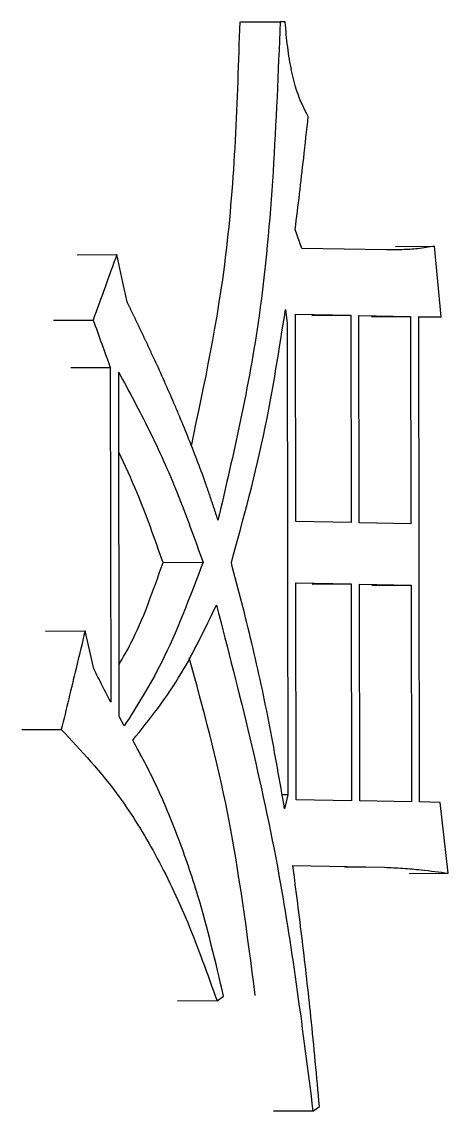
# Model space of a CAD drawing. Header units: millimetres. Extents: x 1726 to 4771, y 590 to 2743.
# Drawn here: x 3185.724 to 3186.704, y 950.324 to 952.824 of the extents above; entities that cross this region are included whole.
import ezdxf

# ---------------------------------------------------------------- set-up
doc = ezdxf.new("R2010")
doc.units = ezdxf.units.MM

msp = doc.modelspace()

# ---------------------------------------------------------------- linework, layer by layer
at = {"color": 7, "linetype": 'Continuous', "lineweight": 25}
for p, q in [((3186.2272, 952.8238), (3186.3175, 952.8242)), ((3186.3289, 952.824), (3186.3175, 952.8242)), ((3186.3674, 952.3041), (3186.3522, 952.3477)), ((3186.5826, 952.3088), (3186.6724, 952.3092)), ((3185.8513, 952.2897), (3185.9421, 952.2902)), ((3186.5617, 952.3005), (3186.3674, 952.3041)), ((3186.3298, 952.1642), (3186.3337, 952.1317)), ((3185.7968, 952.1392), (3185.8877, 952.1397)), ((3186.3337, 952.1317), (3186.3352, 951.05)), ((3186.3532, 951.677), (3186.3525, 952.153)), ((3186.3525, 952.153), (3186.4801, 952.1506)), ((3186.39, 952.1502), (3186.4801, 952.1506)), ((3186.4801, 952.1506), (3186.4808, 951.6747)), ((3186.4994, 951.6743), (3186.4987, 952.1502)), ((3186.4987, 952.1502), (3186.6174, 952.148)), ((3186.5275, 952.1476), (3186.6174, 952.148)), ((3186.6174, 952.148), (3186.6181, 951.6721)), ((3186.6359, 952.1477), (3186.6873, 952.1467)), ((3186.6375, 951.0335), (3186.6359, 952.1477)), ((3186.6359, 952.1464), (3186.6873, 952.1467)), ((3185.8361, 952.0304), (3185.9269, 952.0308)), ((3185.9269, 952.0308), (3185.928, 951.2628)), ((3185.9475, 951.23), (3185.9464, 952.0197)), ((3186.4808, 951.6747), (3186.3532, 951.677)), ((3186.6181, 951.6721), (3186.4994, 951.6743)), ((3186.0497, 951.5831), (3186.1403, 951.5836)), ((3186.3541, 951.0388), (3186.3534, 951.5364)), ((3186.3534, 951.5364), (3186.481, 951.534)), ((3186.3909, 951.5336), (3186.481, 951.534)), ((3186.481, 951.534), (3186.4817, 951.0365)), ((3186.5003, 951.0361), (3186.4996, 951.5337)), ((3186.4996, 951.5337), (3186.6183, 951.5315)), ((3186.5284, 951.531), (3186.6183, 951.5315)), ((3186.6183, 951.5315), (3186.619, 951.0339)), ((3185.7783, 951.4257), (3185.8692, 951.4261)), ((3185.9592, 951.2082), (3185.9475, 951.23)), ((3186.3352, 951.05), (3186.3219, 951.0499)), ((3186.3352, 951.05), (3186.3277, 951.0177)), ((3186.4817, 951.0365), (3186.3541, 951.0388)), ((3186.619, 951.0339), (3186.5003, 951.0361)), ((3186.6853, 951.0326), (3186.6375, 951.0335)), ((3186.3468, 950.8875), (3186.5563, 950.8836)), ((3186.5563, 950.8836), (3186.4663, 950.8832)), ((3186.614, 950.8696), (3186.7038, 950.87)), ((3186.1724, 950.577), (3186.1876, 950.5875)), ((3186.1724, 950.577), (3186.0818, 950.5766)), ((3186.3928, 950.3242), (3186.4078, 950.3347))]:
    msp.add_line(p, q, dxfattribs=at)
at = {"color": 7, "linetype": 'Continuous', "lineweight": 25, "flags": 128}
for points in [[(3186.6873, 952.1467), (3186.6799, 952.228), (3186.6724, 952.3092)], [(3185.9656, 952.1816), (3185.9561, 952.2257), (3185.9491, 952.2579), (3185.9421, 952.2902)], [(3185.8889, 951.3392), (3185.879, 951.3827), (3185.8692, 951.4261)], [(3185.7236, 951.1995), (3185.7461, 951.1996), (3185.7692, 951.1997), (3185.8145, 951.1999)], [(3186.7038, 950.87), (3186.6945, 950.9513), (3186.6853, 951.0326)], [(3186.3928, 950.3242), (3186.3553, 950.324), (3186.3279, 950.3239), (3186.3025, 950.3238)]]:
    msp.add_lwpolyline(points, dxfattribs=at)
at = {"color": 7, "linetype": 'Continuous', "lineweight": 25}
for points, knots in [([(3186.1134, 951.8505), (3186.1439, 951.9936), (3186.2083, 952.2962), (3186.2194, 952.6416), (3186.2253, 952.8238)], [0, 0, 0, 0, 0.472733, 1, 1, 1, 1]), ([(3186.3175, 952.8242), (3186.3083, 952.5929), (3186.2919, 952.1835), (3186.2102, 951.8329), (3186.1746, 951.6803)], [0, 0, 0, 0, 0.56492, 1, 1, 1, 1]), ([(3186.382, 952.6067), (3186.3729, 952.6244), (3186.3578, 952.6537), (3186.3432, 952.7115), (3186.3341, 952.766), (3186.3307, 952.8046), (3186.3289, 952.824)], [0, 0, 0, 0, 0.330275, 0.550122, 0.773937, 1, 1, 1, 1]), ([(3186.3522, 952.3477), (3186.3588, 952.4021), (3186.3692, 952.4881), (3186.3786, 952.5748), (3186.382, 952.6067)], [0, 0, 0, 0, 0.632425, 1, 1, 1, 1]), ([(3186.6724, 952.3092), (3186.6596, 952.307), (3186.6348, 952.3028), (3186.5979, 952.3008), (3186.5738, 952.3006), (3186.5617, 952.3005)], [0, 0, 0, 0, 0.350188, 0.675022, 1, 1, 1, 1]), ([(3185.9421, 952.2902), (3185.9331, 952.2651), (3185.915, 952.2149), (3185.8968, 952.1648), (3185.8877, 952.1397)], [0, 0, 0, 0, 0.5, 1, 1, 1, 1]), ([(3186.1746, 951.6803), (3186.1738, 951.6827), (3186.1727, 951.6863), (3186.1711, 951.691), (3186.1695, 951.6958), (3186.168, 951.7005), (3186.1664, 951.7053), (3186.1652, 951.7088), (3186.1636, 951.7136), (3186.1621, 951.7183), (3186.1605, 951.723), (3186.1593, 951.7266), (3186.1581, 951.7301), (3186.1565, 951.7348), (3186.1545, 951.7407), (3186.1525, 951.7465), (3186.1497, 951.7547), (3186.1412, 951.779), (3186.1194, 951.8376), (3186.0948, 951.8983), (3186.0626, 951.9745), (3186.0432, 952.0176), (3186.0264, 952.054), (3186.0226, 952.062), (3186.0189, 952.07), (3186.0151, 952.0781), (3186.0123, 952.0841), (3186.0095, 952.0901), (3186.0057, 952.098), (3186.0019, 952.106), (3185.9981, 952.1139), (3185.9953, 952.1199), (3185.9929, 952.1249), (3185.991, 952.1288), (3185.9891, 952.1328), (3185.9872, 952.1367), (3185.9853, 952.1407), (3185.9839, 952.1437), (3185.982, 952.1476), (3185.9801, 952.1516), (3185.9782, 952.1555), (3185.9768, 952.1585), (3185.9753, 952.1615), (3185.9734, 952.1654), (3185.9715, 952.1694), (3185.9696, 952.1733), (3185.9678, 952.1771), (3185.9665, 952.1798), (3185.9656, 952.1816)], [0, 0, 0, 0, 0.012754, 0.019131, 0.025508, 0.038262, 0.044639, 0.051016, 0.057393, 0.070147, 0.076524, 0.082901, 0.089278, 0.095655, 0.108409, 0.121164, 0.127541, 0.153049, 0.255102, 0.459223, 0.51024, 0.714344, 0.727098, 0.739852, 0.76536, 0.778114, 0.790868, 0.803622, 0.816376, 0.841885, 0.854639, 0.867393, 0.880147, 0.886524, 0.892901, 0.905655, 0.912032, 0.918409, 0.924786, 0.93754, 0.943917, 0.950294, 0.956671, 0.963048, 0.975802, 0.982179, 0.988556, 1, 1, 1, 1]), ([(3186.2053, 951.5824), (3186.2331, 951.6838), (3186.2831, 951.866), (3186.3155, 952.0726), (3186.3298, 952.1642)], [0, 0, 0, 0, 0.5565321, 1, 1, 1, 1]), ([(3185.8877, 952.1397), (3185.8943, 952.1216), (3185.9073, 952.0853), (3185.9204, 952.049), (3185.9269, 952.0308)], [0, 0, 0, 0, 0.500001, 1, 1, 1, 1]), ([(3185.9464, 952.0197), (3185.97, 951.9763), (3186.0168, 951.89), (3186.0821, 951.7453), (3186.1208, 951.6376), (3186.1403, 951.5836)], [0, 0, 0, 0, 0.334945, 0.666198, 1, 1, 1, 1]), ([(3186.0483, 951.5831), (3186.029, 951.6379), (3185.9973, 951.7278), (3185.9609, 951.8058), (3185.9467, 951.8362)], [0, 0, 0, 0, 0.609574, 1, 1, 1, 1]), ([(3185.9474, 951.3497), (3185.9566, 951.3653), (3185.9947, 951.4302), (3186.0251, 951.5171), (3186.0483, 951.5831)], [0, 0, 0, 0, 0.24081, 1, 1, 1, 1]), ([(3186.1403, 951.5836), (3186.1097, 951.5029), (3186.0554, 951.3596), (3185.9885, 951.2542), (3185.9592, 951.2082)], [0, 0, 0, 0, 0.56355, 1, 1, 1, 1]), ([(3186.3277, 951.0177), (3186.3168, 951.0808), (3186.2943, 951.2107), (3186.2535, 951.3998), (3186.2214, 951.5214), (3186.2053, 951.5824)], [0, 0, 0, 0, 0.320214, 0.659112, 1, 1, 1, 1]), ([(3185.9787, 951.1754), (3186.0172, 951.2231), (3186.0862, 951.3087), (3186.145, 951.4313), (3186.171, 951.4856)], [0, 0, 0, 0, 0.556747, 1, 1, 1, 1]), ([(3186.171, 951.4856), (3186.2232, 951.2838), (3186.3172, 950.9205), (3186.3695, 950.5077), (3186.3928, 950.3242)], [0, 0, 0, 0, 0.555577, 1, 1, 1, 1]), ([(3185.8692, 951.4261), (3185.8622, 951.3974), (3185.8497, 951.3454), (3185.8315, 951.27), (3185.8202, 951.2233), (3185.8145, 951.1999)], [0, 0, 0, 0, 0.380657, 0.690329, 1, 1, 1, 1]), ([(3186.2602, 950.5894), (3186.2417, 950.7317), (3186.2058, 951.0084), (3186.1405, 951.2481), (3186.1087, 951.3646)], [0, 0, 0, 0, 0.5140658, 1, 1, 1, 1]), ([(3185.928, 951.2628), (3185.9215, 951.2756), (3185.9085, 951.301), (3185.8954, 951.3265), (3185.8889, 951.3392)], [0, 0, 0, 0, 0.499997, 1, 1, 1, 1]), ([(3185.8145, 951.1999), (3185.8602, 951.1515), (3185.9357, 951.0713), (3186.0317, 950.9163), (3186.1069, 950.7602), (3186.1505, 950.6383), (3186.1724, 950.577)], [0, 0, 0, 0, 0.3349103, 0.5540843, 0.775731, 1, 1, 1, 1]), ([(3186.1876, 950.5875), (3186.169, 950.6663), (3186.1385, 950.7955), (3186.0841, 950.9527), (3186.0342, 951.0733), (3185.9972, 951.1415), (3185.9787, 951.1754)], [0, 0, 0, 0, 0.345122, 0.565624, 0.783909, 1, 1, 1, 1]), ([(3186.4078, 950.3347), (3186.4015, 950.4035), (3186.3898, 950.5311), (3186.369, 950.7152), (3186.3542, 950.8301), (3186.3468, 950.8875)], [0, 0, 0, 0, 0.368755, 0.684174, 1, 1, 1, 1]), ([(3186.5563, 950.8836), (3186.5706, 950.883), (3186.5992, 950.8818), (3186.6484, 950.8774), (3186.6832, 950.8728), (3186.7038, 950.87)], [0, 0, 0, 0, 0.289216, 0.578434, 1, 1, 1, 1])]:
    msp.add_open_spline(points, degree=3, knots=knots, dxfattribs=at)

doc.saveas('drawing.dxf')
